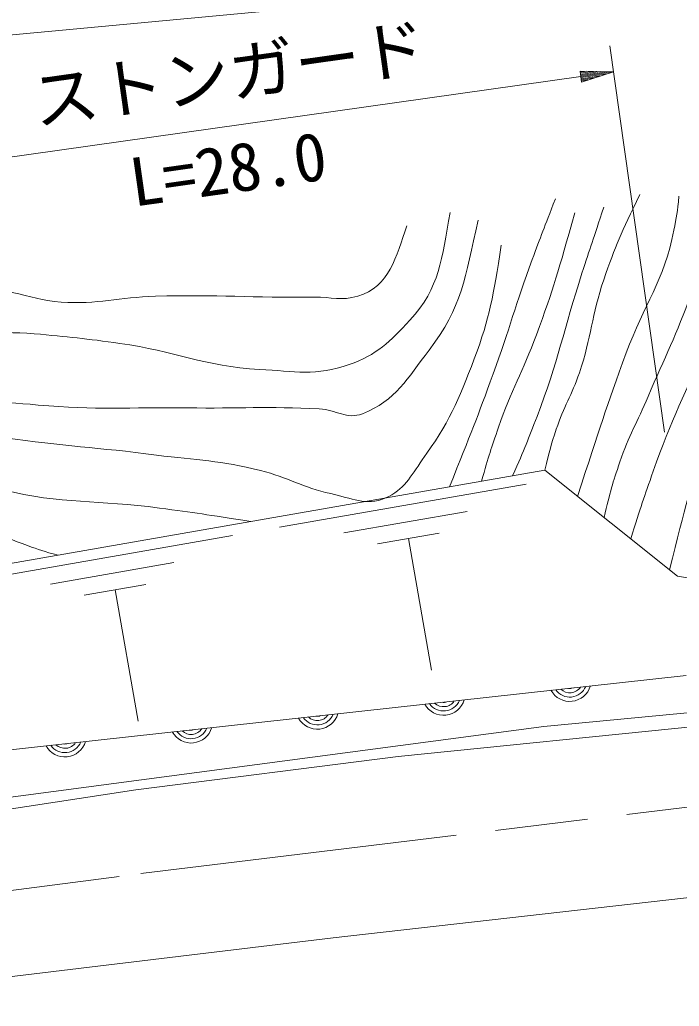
# Model space of a CAD drawing. Units: millimetres, scale not verified. Extents: x 40000 to 680000, y 20000 to 380000.
# Drawn here: x 405124 to 430052, y 282201 to 319501 of the extents above; entities that cross this region are included whole.
import ezdxf
from ezdxf.enums import TextEntityAlignment as Align

# ---------------------------------------------------------------- set-up
doc = ezdxf.new("R2010")
doc.units = ezdxf.units.MM
doc.header["$LTSCALE"] = 1000
doc.linetypes.add('CHAIN', pattern=[18.5, 12, -1.5, 3.5, -1.5])
for name, color, linetype, lineweight in [('M-BGD', 7, 'Continuous', 13), ('M-BMK', 2, 'CHAIN', 13), ('M-STR-HTXT', 7, 'Continuous', 13)]:
    doc.layers.add(name, color=color, linetype=linetype, lineweight=lineweight)
doc.styles.add('ＭＳ ゴシック', font='')
doc.styles.get('ＭＳ ゴシック').set_extended_font_data('MS Gothic')

msp = doc.modelspace()

# ---------------------------------------------------------------- linework, layer by layer
at = {"layer": 'M-BGD'}
for p, q in [((404404, 298879), (424965, 302471)), ((424965, 302471), (429983, 298464)), ((414936, 300313), (424260, 301941)), ((417376, 300099), (422038, 300913)), ((403847, 298376), (413171, 300005)), ((418650, 299680), (420981, 300088)), ((419815, 299884), (420684, 294911)), ((406287, 298162), (410949, 298976)), ((429983, 298464), (447013, 295574)), ((407561, 297744), (409892, 298151)), ((408727, 297947), (409595, 292975)), ((402502, 291651), (430309, 294708)), ((424933, 292780), (446033, 294779)), ((419423, 291649), (438727, 293596)), ((399762, 289447), (424933, 292780)), ((409517, 290379), (419423, 291649)), ((398142, 288648), (409517, 290379)), ((416967, 284791), (435001, 286823)), ((399441, 282674), (416967, 284791))]:
    msp.add_line(p, q, dxfattribs=at)
for centre, radius, start, end in [((425914, 294540), 812, 208.8942, 343.6545), ((425914, 294540), 650, 215.01, 337.5387), ((425914, 294540), 488, 226.1427, 326.406), ((425914, 294540), 325, 260.332, 292.2167), ((421143, 294015), 812, 208.8942, 343.6545), ((421143, 294015), 650, 215.01, 337.5387), ((421143, 294015), 488, 226.1427, 326.406), ((421143, 294015), 325, 260.332, 292.2167), ((416372, 293490), 812, 208.8942, 343.6545), ((416372, 293490), 650, 215.01, 337.5387), ((416372, 293490), 488, 226.1427, 326.406), ((416372, 293490), 325, 260.332, 292.2167), ((411600, 292966), 812, 208.8942, 343.6545), ((411600, 292966), 650, 215.01, 337.5387), ((411600, 292966), 488, 226.1427, 326.406), ((411600, 292966), 325, 260.332, 292.2167), ((406829, 292441), 812, 208.8942, 343.6545), ((406829, 292441), 650, 215.01, 337.5387), ((406829, 292441), 488, 226.1427, 326.406), ((406829, 292441), 325, 260.332, 292.2167)]:
    msp.add_arc(centre, radius, start, end, dxfattribs=at)
for points, knots in [([(431689, 313311), (431614, 313195), (431598, 313150), (431544, 313044), (430815, 311643), (431030, 310625), (430500, 309138), (429949, 307589), (429518, 306768), (428875, 305255), (428462, 304287), (428149, 303776), (427807, 302780), (427529, 301974), (427448, 301674), (427208, 300679)], [0, 0, 0, 0, 1, 1, 1, 2, 2, 2, 3, 3, 3, 4, 4, 4, 5, 5, 5, 5]), ([(428222, 299870), (428595, 301097), (428717, 301436), (429069, 302429), (429759, 304375), (430285, 305412), (431107, 307306), (431740, 308765), (432404, 309473), (432781, 311018), (432996, 311899), (433069, 312268), (433145, 313311)], [0, 0, 0, 0, 1, 1, 1, 2, 2, 2, 3, 3, 3, 4, 4, 4, 4]), ([(421369, 301843), (422190, 303890), (422409, 304435), (423021, 306117), (423629, 307790), (423878, 308760), (424495, 310430), (424827, 311329), (424935, 311622), (425368, 312723)], [0, 0, 0, 0, 1, 1, 1, 2, 2, 2, 3, 3, 3, 3]), ([(428559, 312899), (427857, 311423), (427643, 310965), (427200, 309671), (426740, 308327), (426736, 307498), (426278, 306153), (425988, 305300), (425686, 304874), (425405, 304018), (425209, 303421), (425146, 303206), (424965, 302471)], [0, 0, 0, 0, 1, 1, 1, 2, 2, 2, 3, 3, 3, 4, 4, 4, 4]), ([(426210, 301476), (427059, 304099), (427280, 304803), (428050, 306905), (428716, 308729), (429485, 309632), (429845, 311540), (429939, 312039), (429992, 312234), (430039, 312826)], [0, 0, 0, 0, 1, 1, 1, 2, 2, 2, 3, 3, 3, 3]), ([(398501, 309556), (399812, 308676), (400380, 308317), (401740, 307918), (403218, 307485), (404138, 307765), (405671, 307627), (406939, 307513), (407650, 307442), (408910, 307263), (410986, 306968), (412094, 306397), (414188, 306281), (415510, 306207), (416325, 306021), (417573, 306463), (418618, 306832), (419118, 307318), (419866, 308137), (421013, 309392), (421068, 310438), (421394, 312213)], [0, 0, 0, 0, 1, 1, 1, 2, 2, 2, 3, 3, 3, 4, 4, 4, 5, 5, 5, 6, 6, 6, 7, 7, 7, 7]), ([(423754, 302259), (424221, 303312), (424335, 303619), (424677, 304503), (425477, 306569), (425689, 307808), (426375, 309914), (426694, 310892), (426794, 311202), (427200, 312413)], [0, 0, 0, 0, 1, 1, 1, 2, 2, 2, 3, 3, 3, 3]), ([(422450, 311922), (421953, 309724), (421839, 308639), (420594, 307008), (419770, 305930), (419344, 305106), (418082, 304606), (417484, 304369), (417087, 304755), (416444, 304788), (414499, 304889), (413406, 304797), (411458, 304825), (409254, 304856), (408011, 304733), (405817, 304934), (404211, 305081), (403259, 305046), (401740, 305589), (400513, 306028), (399863, 306410), (398792, 307154), (397807, 307838), (397458, 308170), (396463, 309156)], [0, 0, 0, 0, 1, 1, 1, 2, 2, 2, 3, 3, 3, 4, 4, 4, 5, 5, 5, 6, 6, 6, 7, 7, 7, 8, 8, 8, 8]), ([(426108, 312195), (425475, 309987), (425310, 309355), (424653, 307585), (424139, 306202), (423702, 305485), (423221, 304091), (422949, 303301), (422856, 303029), (422574, 302053)], [0, 0, 0, 0, 1, 1, 1, 2, 2, 2, 3, 3, 3, 3]), ([(434067, 312037), (433529, 310425), (433384, 310007), (432927, 308713), (432250, 306797), (431741, 305769), (431113, 303836), (430469, 301856), (430297, 301156), (429688, 298700)], [0, 0, 0, 0, 1, 1, 1, 2, 2, 2, 3, 3, 3, 3]), ([(419756, 311704), (419341, 310548), (419116, 309400), (417900, 309047), (417286, 308868), (416902, 309018), (416262, 309010), (413917, 308981), (412602, 309118), (410257, 309047), (408862, 309004), (408082, 308726), (406690, 308828), (405953, 308883), (405555, 309030), (404834, 309192), (403885, 309406), (403569, 309509), (402432, 309847)], [0, 0, 0, 0, 1, 1, 1, 2, 2, 2, 3, 3, 3, 4, 4, 4, 5, 5, 5, 6, 6, 6, 6]), ([(395371, 308537), (396313, 307593), (396618, 307316), (397482, 306608), (398678, 305629), (399302, 304909), (400758, 304388), (402173, 303881), (403055, 303911), (404543, 303696), (406780, 303374), (408052, 303334), (410293, 303041), (411832, 302840), (412720, 302842), (414224, 302459), (415283, 302189), (415813, 301816), (416881, 301585), (417671, 301415), (418200, 301102), (418944, 301419), (419664, 301726), (419882, 302223), (420339, 302859), (421317, 304224), (421718, 305108), (422304, 306681), (422907, 308296), (423012, 308999), (423323, 310976)], [0, 0, 0, 0, 1, 1, 1, 2, 2, 2, 3, 3, 3, 4, 4, 4, 5, 5, 5, 6, 6, 6, 7, 7, 7, 8, 8, 8, 9, 9, 9, 10, 10, 10, 10]), ([(413860, 300531), (412193, 300793), (411755, 300854), (410403, 301039), (408091, 301357), (406734, 301166), (404470, 301731), (403236, 302039), (402653, 302533), (401522, 303114), (400167, 303811), (399456, 304292), (398173, 305116), (397324, 305662), (396863, 305993), (396062, 306608), (394936, 307473), (394581, 307834), (393333, 309010)], [0, 0, 0, 0, 1, 1, 1, 2, 2, 2, 3, 3, 3, 4, 4, 4, 5, 5, 5, 6, 6, 6, 6]), ([(392241, 308610), (393717, 307361), (394139, 307017), (395407, 306062), (396976, 304881), (397936, 304333), (399557, 303223), (400822, 302357), (401496, 301817), (402796, 301003), (403777, 300389), (404327, 300012), (405416, 299620), (405862, 299460), (406031, 299394), (406574, 299259)], [0, 0, 0, 0, 1, 1, 1, 2, 2, 2, 3, 3, 3, 4, 4, 4, 5, 5, 5, 5]), ([(426704, 275901), (427829, 275756), (428198, 275701), (429159, 275731), (430024, 275758), (430532, 275737), (431361, 275985), (431885, 276142), (432220, 276217), (432631, 276578), (433283, 277152), (433609, 277558), (433990, 278339), (434300, 278974), (434311, 279395), (434578, 280049), (434975, 281022), (435203, 281351), (435848, 282420)], [0, 0, 0, 0, 1, 1, 1, 2, 2, 2, 3, 3, 3, 4, 4, 4, 5, 5, 5, 6, 6, 6, 6])]:
    msp.add_open_spline(points, degree=3, knots=knots, dxfattribs=at)
at = {"layer": 'M-BMK'}
for p, q in [((409706, 287217), (431530, 289871)), ((396986, 285553), (409706, 287217))]:
    msp.add_line(p, q, dxfattribs=at)
at = {"layer": 'M-STR-HTXT'}
for p, q in [((397237, 318216), (540138, 331611)), ((429494, 303909), (427428, 318518)), ((427568, 317528), (426301, 317559)), ((426301, 317559), (426359, 317146)), ((426554, 317553), (426307, 317518)), ((426313, 317477), (426808, 317547)), ((427061, 317540), (426318, 317435)), ((426324, 317394), (427314, 317534)), ((427568, 317528), (426330, 317353)), ((426336, 317312), (427326, 317452)), ((427568, 317528), (426359, 317146)), ((400293, 313671), (426330, 317353)), ((427084, 317375), (426342, 317270)), ((426348, 317229), (426843, 317299)), ((426601, 317223), (426353, 317188))]:
    msp.add_line(p, q, dxfattribs=at)

# ---------------------------------------------------------------- texts
at = {"layer": 'M-STR-HTXT', "style": 'ＭＳ ゴシック'}
for s, p in [('ストンガード', (413241, 316007)), ('L=28.0', (413206, 312409))]:
    msp.add_text(s, height=1833, rotation=8.049, dxfattribs=at).set_placement(p, align=Align.BOTTOM_CENTER)

doc.saveas('drawing.dxf')
